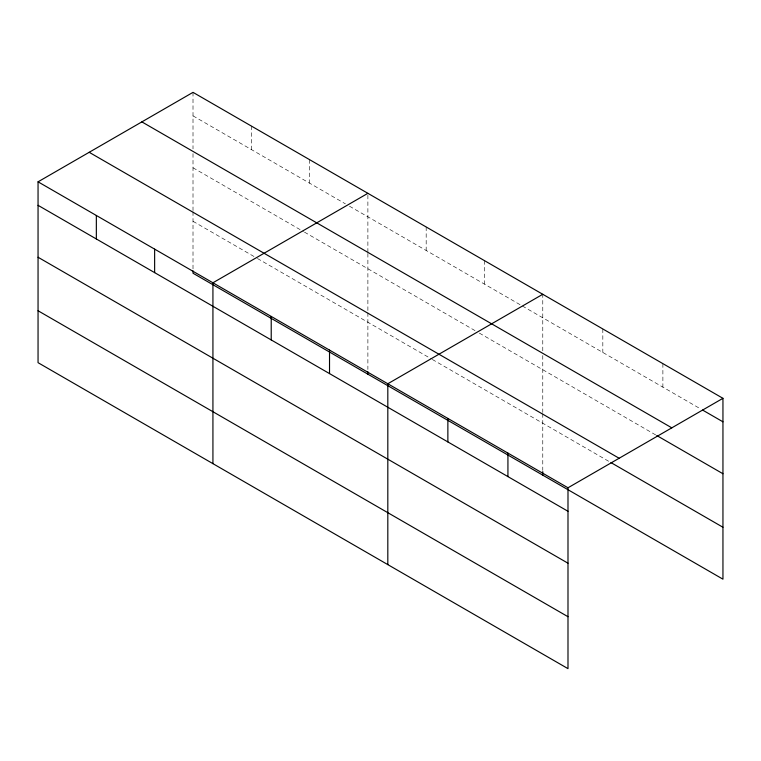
<?xml version="1.0" encoding="UTF-8"?>
<svg xmlns="http://www.w3.org/2000/svg" width="761" height="761" viewBox="0 0 761 761"><rect width="100%" height="100%" fill="white"/><g stroke="black" fill="none" stroke-linecap="round" stroke-linejoin="round"><path stroke-width="0.57" stroke-dasharray="3.81 2.85" d="M367.886 253.413L367.886 311.553M367.886 252.233L367.886 193.323M542.774 355.558L542.774 412.519M542.774 350.84L542.774 294.288M193.009 115.853L345.389 203.834M349.48 206.193L521.295 305.389M522.312 305.979L700.558 408.885M193.009 167.781L303.458 231.553M304.486 232.143L475.273 330.75M479.363 333.109L655.763 434.959M193.009 221.289L256.419 257.893M257.437 258.483L431.297 358.859M432.315 359.449L609.951 462.013M662.888 363.644L662.888 387.14M602.826 328.971L602.826 352.467M542.774 413.708L542.774 470.431M484.472 260.633L484.472 284.138M426.179 226.978L426.179 250.483M367.886 312.742L367.886 369.466M309.594 159.667L309.594 183.163M251.301 126.012L251.301 149.508M193.009 92.357L193.009 148.899M193.009 153.627L193.009 210.588M193.009 211.777L193.009 269.679"/><path stroke-width="1.14" d="M38.05 181.822L567.991 487.782L567.991 668.643L38.05 362.683L38.05 181.822L193.009 92.357L722.95 398.317L722.95 579.178L193.009 273.218L193.009 270.859M367.886 193.323L212.928 282.788L212.928 463.649M542.774 294.288L387.815 383.753L387.815 564.614M567.991 487.782L722.95 398.317M702.593 410.065L722.95 421.813M141.869 121.884L671.811 427.844M656.781 435.539L722.95 473.742M89.189 152.295L619.131 458.255M610.978 462.602L722.95 527.249M38.05 205.318L567.991 511.278M38.05 257.247L567.991 563.207M38.05 310.754L567.991 616.714M542.774 471.611L542.774 475.149M507.929 453.109L507.929 476.605M447.868 418.436L447.868 441.932M367.886 371.825L367.886 374.184M329.523 350.098L329.523 373.603M271.22 316.443L271.22 339.939M154.635 249.132L154.635 272.628M96.343 215.477L96.343 238.973"/></g></svg>
